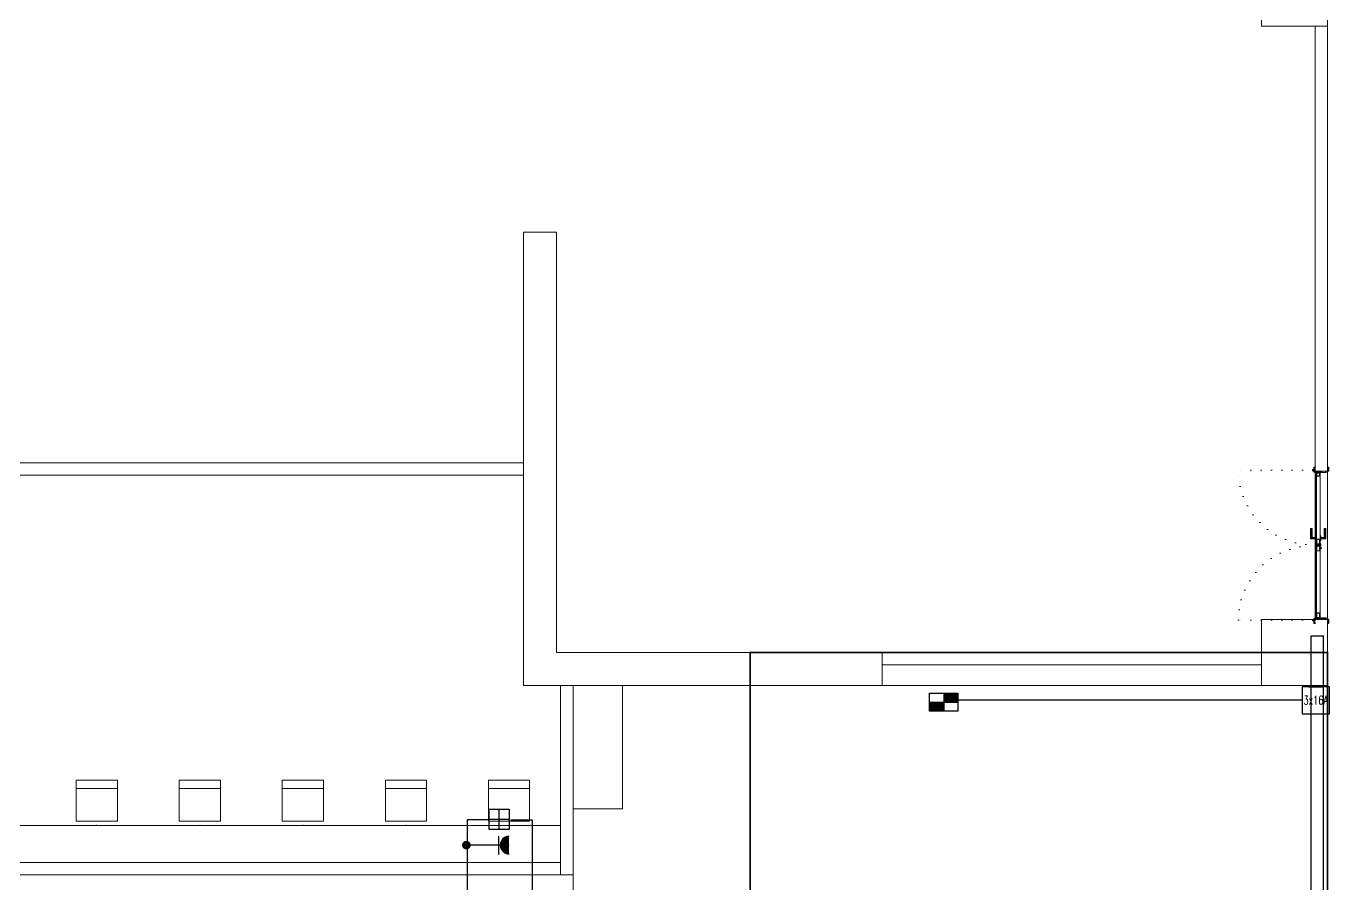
# Model space of a CAD drawing. Header units: metres. Extents: x -13194 to 152406, y -4219 to 19791.
# Drawn here: x 59932 to 61514, y 4559 to 5600 of the extents above; entities that cross this region are included whole.
import ezdxf
from ezdxf.enums import TextEntityAlignment as Align

# ---------------------------------------------------------------- set-up
doc = ezdxf.new("R2010")
doc.units = ezdxf.units.M
doc.header["$LTSCALE"] = 100
doc.header["$MEASUREMENT"] = 0
doc.linetypes.add('DOT2', pattern=[0.125, 0, -0.125])
doc.linetypes.add('HIDDEN', pattern=[0.375, 0.25, -0.125])
doc.layers.get('0').update_dxf_attribs({"color": 9, "lineweight": 9})
for name, color, linetype, lineweight in [('00', 9, 'Continuous', 9), ('01', 9, 'Continuous', 9), ('05', 9, 'Continuous', 9), ('05S', 9, 'Continuous', 9), ('06B', 9, 'Continuous', 9), ('06C', 9, 'Continuous', 9), ('06D', 9, 'Continuous', 9), ('09', 9, 'Continuous', 9), ('10', 9, 'Continuous', 9), ('20', 9, 'DOT2', 9), ('30', 41, 'Continuous', 9), ('E-BUSBAR', 7, 'Continuous', 30), ('E-DUVARA MONTE PRİZ KUTUSU', 7, 'Continuous', 30), ('E-EKİPMAN PANOSU', 7, 'Continuous', 30), ('E-KABLO', 7, 'Continuous', 30), ('E-LINYE', 7, 'Continuous', 30), ('E-UPS PRİZ', 7, 'Continuous', 30)]:
    doc.layers.add(name, color=color, linetype=linetype, lineweight=lineweight)
doc.styles.add('E-YAZI', font='txttw.shx')

# ---------------------------------------------------------------- blocks, each defined once
blk = doc.blocks.new('10_DUVARA MONTE PRİZ KUTUSU')
at = {"layer": 'E-DUVARA MONTE PRİZ KUTUSU', "color": 4}
for p, q in [((24.5, 0), (-24.5, 0)), ((0, 24.5), (0, -24.5))]:
    blk.add_line(p, q, dxfattribs=at)
blk.add_lwpolyline([(-24.5, -24.5), (24.5, -24.5), (24.5, 24.5), (-24.5, 24.5)], close=True, dxfattribs=at)
blk = doc.blocks.new('100_UPS PRİZ')
at = {"layer": 'E-UPS PRİZ', "color": 4}
for p, q in [((-1.22, 2.14), (1.28, 2.14)), ((0, 2.4), (0, 0))]:
    blk.add_line(p, q, dxfattribs=at)
at = {"layer": 'E-UPS PRİZ', "color": 4, "const_width": 1.2}
blk.add_lwpolyline([(-0.6, 3.58, 0.97398), (0.6, 3.58, 0.97398)], format="xyb", dxfattribs=at)
at = {"layer": 'E-UPS PRİZ', "color": 4}
blk.add_arc((0, 3.6), 1.2, 180.7551, 0.7551, dxfattribs=at)
blk = doc.blocks.new('E-3X16A BUSBAR CIKIS KUTUSU')
at = {"layer": 'E-BUSBAR', "color": 30}
blk.add_line((-83, 162), (82, 162), dxfattribs=at)
blk.add_line((-83, 162), (82, 162), dxfattribs=at)
at = {"layer": 'E-BUSBAR', "color": 6}
blk.add_lwpolyline([(-166, -168), (164, -168), (164, 162), (-166, 162)], close=True, dxfattribs=at)
at = {"layer": 'E-BUSBAR', "color": 6, "style": 'E-YAZI', "width": 0.7}
blk.add_text('3x16A', height=105, dxfattribs=at).set_placement((0, 0), align=Align.MIDDLE)
blk = doc.blocks.new('100_EKİPMAN PANOSU')
at = {"layer": 'E-EKİPMAN PANOSU', "color": 4}
for p, q in [((-3.07, 3.95), (3.07, 3.95)), ((-3.07, 0), (-3.07, 3.95)), ((0, 3.95), (0, 0)), ((3.07, 3.95), (3.07, 0)), ((-3.07, 1.97), (3.07, 1.97)), ((3.07, 0), (-3.07, 0))]:
    blk.add_line(p, q, dxfattribs=at)
for points in [[(0, 3.95), (3.07, 3.95), (0, 1.97), (3.07, 1.97)], [(-3.07, 1.97), (0, 1.97), (-3.07, 0), (0, 0)]]:
    blk.add_solid(points, dxfattribs=at)
blk = doc.blocks.new('p-kolon_80x80')
blk.add_lwpolyline([(-40, -40), (40, -40), (40, 40), (-40, 40)], close=True)
blk = doc.blocks.new('1.bod.mimari.elk')
at = {"layer": '01'}
blk.add_lwpolyline([(4815, -3790), (4420, -3790), (4420, -3280), (4380, -3280), (4380, -3830), (4815, -3830)], close=True, dxfattribs=at)
blk.add_blockref('p-kolon_80x80', (5315, -3790), dxfattribs=at)
blk = doc.blocks.new('p-b1 tavan lejant')
at = {"layer": '30'}
for points in [[(59740, -19930), (60380, -19930), (60380, -19650), (60420, -19650), (60420, -20160), (60815, -20160), (60815, -20175), (61275, -20175), (61275, -20120), (61340, -20120), (61340, -19400), (61275, -19400), (61275, -19235)], [(60440, -24185), (60440, -20670), (60440, -20670), (60440, -20200), (61355, -20200), (61355, -18057.7), (62060, -18311.9), (62060, -18915), (62805, -18915), (62805, -21000), (62805, -21000), (62805, -21720), (62060, -21720), (62060, -22600), (62805, -22600), (62805, -24185), (60440, -24185)]]:
    blk.add_lwpolyline(points, dxfattribs=at)
blk.add_lwpolyline([(60425, -20200), (60425, -20415), (59675, -20415), (59675, -20200), (59740, -20200), (59740, -19945), (60380, -19945), (60380, -20200)], close=True, dxfattribs=at)
blk = doc.blocks.new('p-dilatasyon yeri')
at = {"layer": '06D'}
blk.add_lwpolyline([(5355, 80), (5355, 6454.5)], dxfattribs=at)
blk = doc.blocks.new('p-birim')
blk.add_lwpolyline([(0, 0), (1, 0), (1, 1), (0, 1)], close=True)
blk = doc.blocks.new('p-sandalye-03')
for points in [[(-5, -25.1), (-5, 24.9), (-55, 24.9), (-55, -25.1), (-5, -25.1)], [(-55, 24.9), (-45, 24.9), (-45, -25.1), (-55, -25.1)]]:
    blk.add_lwpolyline(points)
blk.add_point((0, -0.1))
blk = doc.blocks.new('prf-scr2')
at = {"linetype": 'DOT2', "ltscale": 10}
blk.add_line((0, 0.2), (0, -1.1), dxfattribs=at)
for p, q in [((-0.1, -0.2), (0.1, -0.3)), ((0.1, -0.2), (-0.1, -0.2)), ((0.1, -0.3), (-0.1, -0.3)), ((-0.1, -0.3), (0.1, -0.4)), ((0.1, -0.4), (-0.1, -0.4)), ((0.1, -0.5), (-0.1, -0.4)), ((-0.1, -0.4), (0.1, -0.4)), ((0.1, -0.6), (-0.1, -0.5)), ((-0.1, -0.5), (0.1, -0.5)), ((-0.1, -0.6), (0.1, -0.7)), ((0.1, -0.6), (-0.1, -0.6)), ((-0.1, -0.6), (0.1, -0.6)), ((-0.1, -0.7), (0.1, -0.8)), ((0.1, -0.7), (-0.1, -0.7)), ((-0.1, -0.8), (0.1, -0.8)), ((0.1, -0.8), (-0.1, -0.8)), ((0.1, -0.2), (0, -0.1)), ((0, -0.2), (0.1, -0.2))]:
    blk.add_line(p, q)
blk.add_lwpolyline([(0.2, 0), (-0.2, 0), (-0.2, 0), (-0.1, -0.1), (0.1, -0.1), (0.2, 0), (0.2, 0)], close=True)
for points in [[(0.2, 0), (-0.2, 0)], [(-0.1, -0.1), (-0.1, -0.2), (-0.1, -0.2), (-0.1, -0.2), (-0.1, -0.2), (-0.1, -0.3), (-0.1, -0.3), (-0.1, -0.3), (-0.1, -0.3), (-0.1, -0.4), (-0.1, -0.4), (-0.1, -0.4), (-0.1, -0.4), (-0.1, -0.4), (-0.1, -0.5), (-0.1, -0.5), (-0.1, -0.5), (-0.1, -0.5), (-0.1, -0.5), (-0.1, -0.5), (-0.1, -0.6), (-0.1, -0.6), (-0.1, -0.6), (-0.1, -0.6), (-0.1, -0.6), (-0.1, -0.7), (-0.1, -0.7), (-0.1, -0.7), (-0.1, -0.7), (-0.1, -0.7), (-0.1, -0.8), (-0.1, -0.8), (-0.1, -0.8), (-0.1, -0.8), (0, -0.9), (0, -0.9), (0, -0.9), (0.1, -0.8), (0.1, -0.8), (0.1, -0.7), (0.1, -0.7), (0.1, -0.7), (0.1, -0.7), (0.1, -0.7), (0.1, -0.7), (0.1, -0.6), (0.1, -0.6), (0.1, -0.6), (0.1, -0.6), (0.1, -0.6), (0.1, -0.5), (0.1, -0.5), (0.1, -0.5), (0.1, -0.5), (0.1, -0.4), (0.1, -0.4), (0.1, -0.4), (0.1, -0.4), (0.1, -0.4), (0.1, -0.3), (0.1, -0.3), (0.1, -0.3), (0.1, -0.3), (0.1, -0.3), (0.1, -0.3), (0.1, -0.2), (0.1, -0.2), (0.1, -0.2), (0.1, -0.2), (0.1, -0.2), (0.1, -0.1)]]:
    blk.add_lwpolyline(points)
blk = doc.blocks.new('gr-p-barel kilitli kapı kolu')
at = {"layer": '05S'}
h = blk.add_hatch(color=256, dxfattribs=at)
h.paths.add_polyline_path([(1.3, 0.8), (-1.3, 0.8), (-1.3, 0.7), (1.3, 0.7)])
h.paths.add_polyline_path([(2.75, 0.7), (-2.75, 0.7), (-2.75, 0), (2.75, 0)])
h.paths.add_polyline_path([(-11.7, 4.9), (-11.7, 6.7), (0.9, 6.7), (0.9, 0.8), (-0.9, 0.8), (-0.9, 4.9)])
at = {"flags": 128}
for points in [[(-0.9, 0.8), (-0.9, 4.9), (-11.7, 4.9), (-11.7, 6.7), (0.9, 6.7), (0.9, 0.8)], [(-0.8, 5), (0.8, 6.6)]]:
    blk.add_lwpolyline(points, dxfattribs=at)
blk.add_lwpolyline([(-2.75, 0), (-2.75, 0.7), (2.75, 0.7), (2.75, 0)])
blk.add_lwpolyline([(-1.3, 0.7), (1.3, 0.7), (1.3, 0.8), (-1.3, 0.8)], close=True)
blk = doc.blocks.new('p-de-02')
at = {"layer": '06C'}
blk.add_lwpolyline([(106.3, -16.6, 1), (106.3, -15.8), (104.3, -15.8), (104.3, -16.6), (106.4, -16.6)], format="xyb", dxfattribs=at)
blk.add_arc((106.3, -16.2), 0.5, 233.1301, 126.8699, dxfattribs=at)
at = {"layer": '09'}
for p, q in [((108.1, -16.7), (108.1, -16.6)), ((108.2, -16.7), (108.2, -16.6)), ((108.3, -16.6), (108.3, -16.7)), ((108.4, -16.7), (108.4, -16.6)), ((108.5, -16.6), (108.5, -16.7)), ((108.6, -16.7), (108.6, -16.6)), ((108.7, -16.6), (108.7, -16.7)), ((108.8, -16.6), (108.8, -16.7)), ((109.3, -21.9), (109.3, -21.7)), ((109.4, -21.7), (109.4, -21.9)), ((109.5, -21.9), (109.5, -21.7)), ((109.6, -21.7), (109.6, -21.9)), ((109.7, -21.9), (109.7, -21.7)), ((109.8, -21.7), (109.8, -21.9)), ((109.9, -21.9), (109.9, -21.7)), ((110, -21.9), (110, -21.7))]:
    blk.add_line(p, q, dxfattribs=at)
at = {"layer": '10'}
for points in [[(14.2, -6.8, -0.414214), (14.3, -6.7), (18.7, -6.7, -0.414214), (18.8, -6.8), (18.8, -14.1), (19, -14.1), (19, -6.8, 0.414214), (18.7, -6.5), (14.3, -6.5, 0.414214), (14, -6.8), (14, -7.7, 0.414214), (14.3, -8), (15.4, -8), (15.4, -7.8), (14.3, -7.8, -0.414214), (14.2, -7.7)], [(19, -9.7, -0.414214), (19.3, -9.4), (20.3, -9.4, -0.414214), (20.6, -9.7), (20.6, -16.1, -0.414214), (20.3, -16.4, -0.414214), (20, -16.1), (20, -15.2), (19, -15.2), (19, -24.2, -0.414214), (18.7, -24.5), (14.3, -24.5, -0.414214), (14, -24.2), (14, -23.3, -0.414214), (14.3, -23), (15.4, -23), (15.4, -23.2), (14.3, -23.2, 0.414214), (14.2, -23.3), (14.2, -24.2, 0.414214), (14.3, -24.3), (18.7, -24.3, 0.414214), (18.8, -24.2), (18.8, -15), (20.2, -15), (20.2, -16.1, 0.414214), (20.3, -16.2, 0.414214), (20.4, -16.1), (20.4, -9.7, 0.414214), (20.3, -9.6), (19.3, -9.6, 0.414214), (19.2, -9.7), (19.2, -10.6), (19, -10.6)], [(198.6, -9.7, 0.414214), (198.3, -9.4), (197.3, -9.4, 0.414214), (197, -9.7), (197, -16.1, 0.414214), (197.3, -16.4, 0.414214), (197.6, -16.1), (197.6, -15.2), (198.6, -15.2), (198.6, -24.2, 0.414214), (198.9, -24.5), (203.3, -24.5, 0.414214), (203.6, -24.2), (203.6, -23.3, 0.414214), (203.3, -23), (202.2, -23), (202.2, -23.2), (203.3, -23.2, -0.414214), (203.4, -23.3), (203.4, -24.2, -0.414214), (203.3, -24.3), (198.9, -24.3, -0.414214), (198.8, -24.2), (198.8, -15), (197.4, -15), (197.4, -16.1, -0.414214), (197.3, -16.2, -0.414214), (197.2, -16.1), (197.2, -9.7, -0.414214), (197.3, -9.6), (198.3, -9.6, -0.414214), (198.4, -9.7), (198.4, -10.6), (198.6, -10.6)], [(203.4, -6.8, 0.414214), (203.3, -6.7), (198.9, -6.7, 0.414214), (198.8, -6.8), (198.8, -14.1), (198.6, -14.1), (198.6, -6.8, -0.414214), (198.9, -6.5), (203.3, -6.5, -0.414214), (203.6, -6.8), (203.6, -7.7, -0.414214), (203.3, -8), (202.2, -8), (202.2, -7.8), (203.3, -7.8, 0.414214), (203.4, -7.7)], [(18.4, -25), (19.8, -24.4), (19.8, -21.5), (20, -21.5), (20, -24.5), (18.5, -25.2, -14.796002)], [(199.2, -25), (197.8, -24.4), (197.8, -21.5), (197.6, -21.5), (197.6, -24.5), (199.1, -25.2, 14.796002)]]:
    blk.add_lwpolyline(points, format="xyb", close=True, dxfattribs=at)
for points in [[(108.2, -20.1), (108.2, -18.1), (108.5, -18.1), (108.5, -17), (20.3, -17), (20.3, -18.1), (20.6, -18.1), (20.6, -20.1), (20.3, -20.1), (20.3, -18.3), (20, -18.3), (20, -16.7), (108.8, -16.7), (108.8, -18.3), (108.5, -18.3), (108.5, -20.1)], [(108.2, -18.1), (108.2, -20.1), (108.8, -20.1), (108.8, -21.7), (20, -21.7), (20, -20.1), (20.6, -20.1), (20.6, -18.1), (20.9, -18.1), (20.9, -20.3), (20.3, -20.3), (20.3, -21.4), (108.5, -21.4), (108.5, -20.3), (107.9, -20.3), (107.9, -18.1), (108.2, -18.1)], [(109.9, -20.1), (109.9, -18.1), (109.6, -18.1), (109.6, -17), (197.3, -17), (197.3, -18.1), (197, -18.1), (197, -20.1), (197.3, -20.1), (197.3, -18.3), (197.6, -18.3), (197.6, -16.7), (109.3, -16.7), (109.3, -18.3), (109.6, -18.3), (109.6, -20.1)], [(109.9, -18.1), (109.9, -20.1), (109.3, -20.1), (109.3, -21.7), (197.6, -21.7), (197.6, -20.1), (197, -20.1), (197, -18.1), (196.7, -18.1), (196.7, -20.3), (197.3, -20.3), (197.3, -21.4), (109.6, -21.4), (109.6, -20.3), (110.2, -20.3), (110.2, -18.1), (109.9, -18.1)]]:
    blk.add_lwpolyline(points, dxfattribs=at)
for points in [[(20.9, -17.2), (26.9, -17.2), (26.9, -21.2), (20.9, -21.2)], [(21.2, -17.5), (26.6, -17.5), (26.6, -20.9), (21.2, -20.9)], [(107.9, -17.2), (101.9, -17.2), (101.9, -21.2), (107.9, -21.2)], [(107.6, -17.5), (102.2, -17.5), (102.2, -20.9), (107.6, -20.9)], [(108.1, -22.4), (110, -22.4), (110, -21.9), (108.1, -21.9), (107.5, -21.9), (107.5, -22.4)], [(110, -16.1), (108.1, -16.1), (108.1, -16.6), (110.6, -16.6), (110.6, -16.6), (110.6, -16.1)], [(110.2, -17.2), (116.2, -17.2), (116.2, -21.2), (110.2, -21.2)], [(110.5, -17.5), (115.9, -17.5), (115.9, -20.9), (110.5, -20.9)], [(196.7, -17.2), (192.7, -17.2), (192.7, -21.2), (196.7, -21.2)], [(196.4, -17.5), (193, -17.5), (193, -20.9), (196.4, -20.9)]]:
    blk.add_lwpolyline(points, close=True, dxfattribs=at)
for centre in [(17.8, -25.5), (199.8, -25.5)]:
    blk.add_circle(centre, 0.55, dxfattribs=at)
at = {"layer": '20'}
for p, q in [((17.8, -25.5), (17.8, -116)), ((199.8, -25.5), (199.8, -116))]:
    blk.add_line(p, q, dxfattribs=at)
at = {"layer": '20', "linetype": 'HIDDEN'}
for points in [[(18.6, -24.3), (18.6, -23), (17.1, -23), (17.1, -24.3)], [(18.4, -25), (18.4, -23.2), (17.3, -23.2), (17.3, -25)], [(199, -24.3), (199, -23), (200.5, -23), (200.5, -24.3)], [(199.2, -25), (199.2, -23.2), (200.3, -23.2), (200.3, -25)]]:
    blk.add_lwpolyline(points, dxfattribs=at)
at = {"layer": '20'}
for centre, start, end in [((17.8, -25.5), 270, 2.4057), ((199.8, -25.5), 177.5943, 270)]:
    blk.add_arc(centre, 90.5, start, end, dxfattribs=at)
at = {"layer": '06B', "xscale": -1}
blk.add_blockref('gr-p-barel kilitli kapı kolu', (117.3, -16.7), dxfattribs=at)
at = {"layer": '06B', "rotation": 180}
blk.add_blockref('gr-p-barel kilitli kapı kolu', (117.3, -21.7), dxfattribs=at)
at = {"layer": '10', "xscale": -1, "rotation": 90}
for p in [(20.3, -19.2), (109.6, -19.2)]:
    blk.add_blockref('prf-scr2', p, dxfattribs=at)
at = {"layer": '10', "rotation": 270}
for p in [(108.5, -19.2), (197.3, -19.2)]:
    blk.add_blockref('prf-scr2', p, dxfattribs=at)
blk = doc.blocks.new('p-işyeri')
at = {"color": 0, "const_width": 2}
blk.add_lwpolyline([(200, 0), (200, 700), (-200, 700), (-200, 0)], close=True, dxfattribs=at)
blk = doc.blocks.new('1.bod.mimari1.elk')
at = {"layer": '00'}
for points in [[(5355, -3570), (5355, -3030), (5340, -3030), (5340, -3570)], [(4815, -3790), (5275, -3790), (5275, -3805), (4815, -3805)], [(4425, -3830), (4425, -4060), (4440, -4060), (4440, -3830)]]:
    blk.add_lwpolyline(points, close=True, dxfattribs=at)
for name, p in [('p-b1 tavan lejant', (-56000, 16370)), ('p-dilatasyon yeri', (0, -8630))]:
    blk.add_blockref(name, p)
at = {"layer": '05', "xscale": 60.00000000000003, "yscale": 150}
blk.add_blockref('p-birim', (4440, -3980), dxfattribs=at)
at = {"layer": '05', "rotation": 270}
for p in [(3862.5, -4000), (3987.5, -4000), (4112.5, -4000), (4237.5, -4000), (4362.5, -4000)]:
    blk.add_blockref('p-sandalye-03', p, dxfattribs=at)
at = {"layer": '05', "xscale": 60, "yscale": 750, "rotation": 90}
blk.add_blockref('p-birim', (4425, -4060), dxfattribs=at)
at = {"layer": '06D', "color": 89, "linetype": 'HIDDEN', "true_color": 0x2e4d23, "rotation": 90}
blk.add_blockref('p-işyeri', (5355, -3990), dxfattribs=at)
at = {"layer": '10', "xscale": -1, "rotation": 270}
blk.add_blockref('p-de-02', (5363, -3768.8), dxfattribs=at)

msp = doc.modelspace()

# ---------------------------------------------------------------- linework, layer by layer
at = {"layer": 'E-BUSBAR', "color": 3}
for p, q in [((61490.5, 911.8), (61490.5, 4859.9)), ((61490.5, 4859.9), (61505.5, 4859.9)), ((61505.5, 911.8), (61505.5, 4859.9))]:
    msp.add_line(p, q, dxfattribs=at)
at = {"layer": 'E-KABLO', "color": 6}
msp.add_line((61062.1, 4782.3), (61479.6, 4782.3), dxfattribs=at)
at = {"layer": 'E-KABLO', "color": 5}
for p, q in [((60519.7, 4636.7), (60545.8, 4636.7)), ((60545.8, 4636.7), (60545.8, 4502.6))]:
    msp.add_line(p, q, dxfattribs=at)
at = {"layer": 'E-KABLO', "color": 4, "const_width": 5.25}
msp.add_lwpolyline([(60463.3, 4606.1, 1), (60468.5, 4606.1, 1)], format="xyb", close=True, dxfattribs=at)
at = {"layer": 'E-LINYE', "color": 4}
for p, q in [((60466.7, 4636.7), (60466.7, 4461.4)), ((60493.6, 4636.7), (60466.7, 4636.7)), ((60493.6, 4606.1), (60465.9, 4606.1))]:
    msp.add_line(p, q, dxfattribs=at)

# ---------------------------------------------------------------- block references
at = {"layer": '06D'}
for name in ['1.bod.mimari.elk', '1.bod.mimari1.elk']:
    msp.add_blockref(name, (56155.2, 8630), dxfattribs=at)
at = {"layer": 'E-BUSBAR', "color": 4, "xscale": 0.1, "yscale": 0.1, "zscale": 0.1}
msp.add_blockref('E-3X16A BUSBAR CIKIS KUTUSU', (61496.1, 4782.1), dxfattribs=at)
at = {"layer": 'E-DUVARA MONTE PRİZ KUTUSU', "color": 3, "xscale": -0.5, "yscale": 0.5, "zscale": 0.5, "rotation": 180}
msp.add_blockref('10_DUVARA MONTE PRİZ KUTUSU', (60505.6, 4637.4), dxfattribs=at)
at = {"layer": 'E-EKİPMAN PANOSU', "xscale": 5.600000000000001, "yscale": 5.600000000000001, "zscale": 5.600000000000001}
msp.add_blockref('100_EKİPMAN PANOSU', (61044.9, 4768.6), dxfattribs=at)
at = {"layer": 'E-UPS PRİZ', "xscale": 9, "yscale": 9, "zscale": 9, "rotation": 270}
msp.add_blockref('100_UPS PRİZ', (60485.4, 4606.2), dxfattribs=at)

doc.saveas('drawing.dxf')
